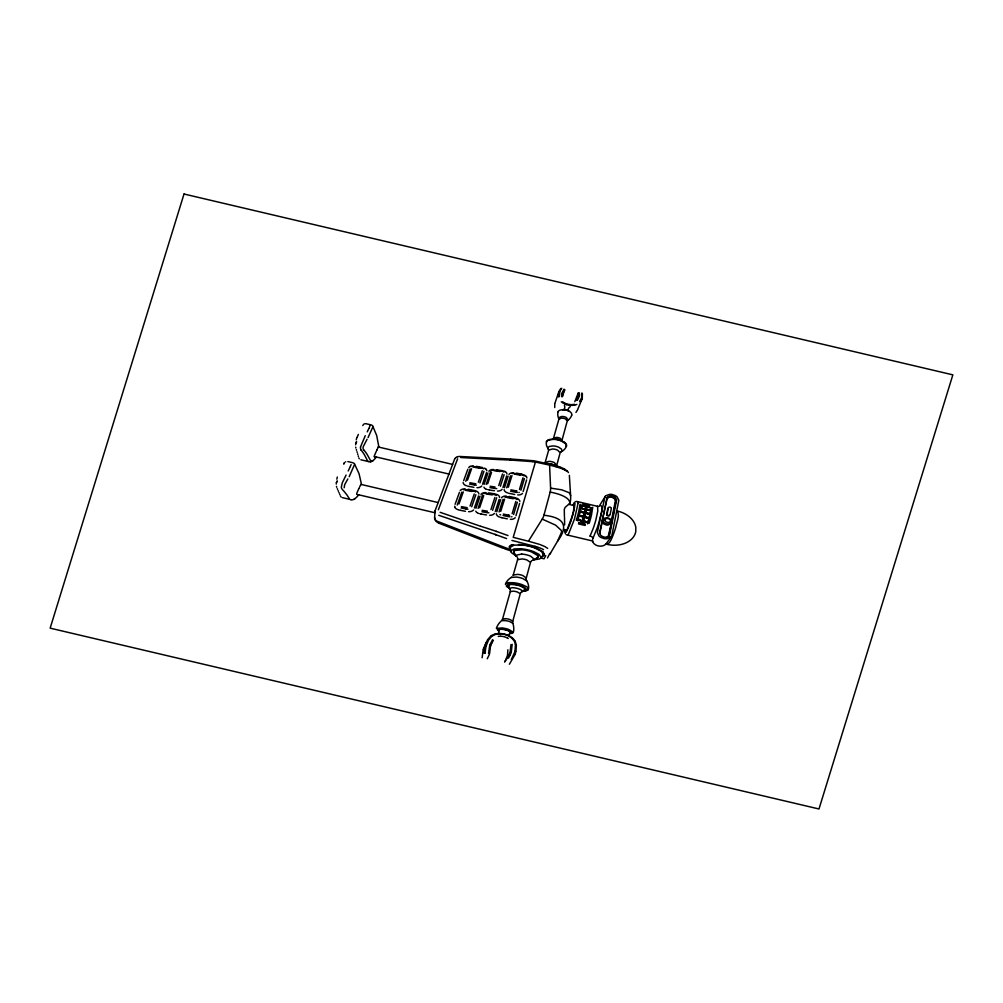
<?xml version="1.0" encoding="UTF-8"?>
<svg xmlns="http://www.w3.org/2000/svg" width="1003" height="1003" viewBox="0 0 1003 1003"><rect width="100%" height="100%" fill="white"/><g stroke="black" fill="none" stroke-linecap="round" stroke-linejoin="round"><path stroke-width="1.5" d="M336.293 484.073L336.344 482.756M578.079 503.268L574.531 518.839L568.613 533.909A5.78 4.263 8.5 0 1 567.673 535.075M355.651 444.78L355.739 443.451M592.748 507.267L591.457 515.116A193.679 143.015 8.5 0 1 589.551 522.099L589.187 523.253M485.276 651.423L485.264 653.404M485.289 651.361L485.891 646.86M435.039 510.953L434.612 517.849L435.315 519.704A6.306 4.664 8.5 0 0 436.744 521.071L510.351 549.619M434.625 517.561L434.612 517.949A7.573 5.592 8.5 0 0 437.308 522.312L438.975 523.227M565.353 529.785L565.266 532.117M585.852 506.628L585.852 505.637M586.279 506.803L586.416 505.725M565.253 531.088L565.128 532.305M591.431 508.408L591.156 510.69M550.133 553.744L557.467 541.369C568.024 526.951 565.93 517.774 543.939 515.203A25.301 18.681 8.5 0 1 542.222 519.103L528.443 541.231L513.21 537.345L535.426 462.044L549.594 465.129L550.597 488.122A23.721 17.515 8.5 0 1 550.171 492.097L543.939 515.203M565.153 531.515L565.291 530.286M580.06 504.283L578.856 510.991A218.416 161.295 8.5 0 1 578.004 514.376L577.69 515.542A221.412 163.502 8.5 0 1 576.299 520.218M569.854 503.995C570.895 496.974 556.866 493.3 550.171 492.097M586.254 507.205L585.965 509.386M591.406 508.709L590.328 515.166A188.037 138.865 8.5 0 1 588.51 521.861L588.034 523.14M360.503 446.962L365.28 435.678M435.051 510.803L454.572 459.198M498.378 629.734L498.867 630.385M580.474 507.418L580.787 505.023L580.724 505.688M579.483 395.495L579.295 392.762M578.48 395.809L578.305 393.226M372.815 426.977L368.101 437.546M564.626 524.958L564.513 517.335M561.943 393.489L561.881 396.837M562.633 394.029L562.533 396.561M585.526 509.286L585.777 506.803M591.106 511.041L590.943 511.931M354.448 464.74L349.169 476.726M580.449 507.556L579.609 511.605M586.304 509.712C583.483 517.573 597.663 510.527 586.304 509.712L590.591 510.665M585.464 509.674L584.862 512.671M465.781 481.29L470.169 468.915M554.772 403.946L554.747 407.506M457.23 505.061L461.831 492.072M578.392 396.361L578.029 397.614M579.395 396.047L577.314 400.41M336.832 479.183L337.309 477.027M507.531 655.097L507.882 649.806M356.266 439.891L356.729 437.797M515.053 650.684L515.417 644.653M608.909 535.903L611.567 522.663M611.868 521.171L615.917 500.961L614.776 498.679A6.118 4.513 8.5 0 0 613.034 497.526L612.632 497.35A5.303 3.924 8.5 0 0 609.297 496.911L606.991 497.814M611.817 522.036A3.423 2.533 8.5 0 1 611.491 522.776L608.407 535.552A3.385 2.495 8.5 0 1 607.279 537.019L606.389 537.157A5.692 4.2 8.5 0 1 604.157 537.056L602.063 536.266A6.106 4.513 8.5 0 1 600.458 534.963L599.631 532.844L606.978 497.877A3.561 2.62 8.5 0 1 607.241 497.225L609.912 495.833A5.554 4.1 8.5 0 1 612.081 495.896A5.216 3.862 8.5 0 1 613.36 496.247L613.773 496.422A5.968 4.413 8.5 0 1 615.503 497.576L616.644 499.858L609.636 534.9A3.912 2.884 8.5 0 1 609.247 535.79M611.504 520.206L615.441 500.61L614.275 498.491A5.404 3.987 8.5 0 0 612.933 497.638L612.169 497.35A4.325 3.197 8.5 0 0 610.94 497.099A4.576 3.373 8.5 0 0 608.997 497.25L607.103 498.654L602.189 521.096L602.753 522.864A5.278 3.899 8.5 0 0 603.856 523.942L606.213 524.945A5.354 3.949 8.5 0 0 607.956 525.058L610.764 523.804M516.006 651.11L516.369 645.117L515.203 641.256M610.1 514.639L611.328 508.571M590.717 513.072L590.491 514.15M607.818 508.458L606.677 515.078A1.805 1.329 8.5 0 0 608.971 515.906L609.699 515.216A1.567 1.153 8.5 0 1 608.282 515.366L607.705 515.166A1.981 1.467 8.5 0 1 607.066 514.589L608.169 507.919M580.073 509.537L579.684 511.317M599.781 533.521L602.239 521.798M599.882 505.662L599.932 505.437A7.911 5.842 8.5 0 1 600.509 504.033L605.687 495.758L609.648 494.341A8.124 6.005 8.5 0 1 612.194 494.492L615.215 495.532A8.726 6.444 8.5 0 1 617.171 496.924L618.838 500.246L611.88 535.426A5.679 4.2 8.5 0 1 611.303 536.743L606.288 543.576M507.443 655.548L505.048 661.428M574.142 509.562L575.007 503.456M484.762 646.759L484.148 653.342M574.18 509.411L573.591 511.869M585.288 512.771L586.053 509.725M562.044 392.975L564.037 389.177M515.881 651.662L515.366 653.542M514.94 651.235L514.727 652.075M590.416 514.489L589.526 518.062M562.733 393.552L564.626 389.966M584.486 512.997L583.633 516.382L579.308 515.366L580.173 511.981L584.624 512.959L579.772 511.818M584.749 513.135L583.871 516.608M585.175 513.235L584.31 516.708M579.345 512.709L579.646 511.48M554.897 403.331L558.872 391.697L558.408 396.95M484.875 646.271L486.154 642.497M486.004 646.371L488.461 640.227L491.821 636.203M579.383 512.533L579.07 513.812M579.295 512.922L578.518 515.818M571.81 414.929C572.362 411.105 564.99 409.211 561.128 409.914A4.351 3.21 8.5 0 0 557.944 411.844M533.634 559.875L539.815 558.884L543.037 555.349A3.047 2.244 8.5 0 0 543.4 554.659L541.432 551.337L534.549 547.801M573.44 512.483L572.801 514.827M506.703 487.809L510.477 475.798M499.08 511.931L503.055 499.318M496.673 497.751L492.636 510.276M511.843 577.101A4.977 3.673 8.5 0 1 511.354 577.427A18.869 13.929 8.5 0 0 505.625 583.746L508.007 582.63L513.486 582.705A28.899 21.339 8.5 0 1 517.849 583.42A29.024 21.427 8.5 0 1 522.074 584.624L526.964 586.88L528.506 588.911A19.17 14.155 8.5 0 0 526.713 580.85A5.617 4.15 8.5 0 1 526.211 579.558L526.149 579.132A6.344 4.689 8.5 0 1 526.274 578.016L530.487 562.42L527.001 560.025A14.381 10.619 8.5 0 0 524.017 559.198A14.732 10.87 8.5 0 0 522.174 558.922L517.598 559.687M504.935 620.531L501.462 620.757A28.585 21.113 8.5 0 0 496.961 626.787L496.347 628.317L502.202 627.941A26.83 19.809 8.5 0 1 504.634 628.354A26.379 19.483 8.5 0 1 508.609 629.408L513.411 632.229A29.137 21.514 8.5 0 0 512.846 623.327A6.093 4.501 8.5 0 1 512.759 621.308L520.256 593.776L517.523 592.058A12.788 9.441 8.5 0 0 513.335 591.156L510.301 591.62L502.578 619.014A6.081 4.488 8.5 0 1 502.39 619.541M514.702 652.201L511.304 659.585M589.413 518.463L588.322 522.224M543.4 554.659L543.45 553.969M583.733 517.122L582.655 520.808M584.172 517.222L583.094 520.921M490.429 646.584L489.602 653.555M578.543 515.768L577.64 518.864M499.143 633.445L498.441 633.482L498.917 632.028A4.689 3.46 8.5 0 0 498.93 630.661M553.443 438.537L558.847 419.329M545.068 462.759L548.654 450.159L552.314 449.018A9.403 6.946 8.5 0 1 554.534 449.206A9.04 6.682 8.5 0 1 557.655 450.209L560.15 452.717L556.753 465.279L554.27 462.571A9.466 6.983 8.5 0 0 551.098 461.568A9.829 7.259 8.5 0 0 548.867 461.367L545.093 462.671M478.092 508.371L482.318 495.846M486.179 484.449L490.605 471.535M572.663 515.291L571.422 519.416M490.442 646.534L490.693 645.744M516.169 556.001L511.242 552.54L510.239 548.089A3.047 2.244 8.5 0 1 510.276 547.337L510.552 546.409M526.274 578.016L522.751 575.496A15.697 11.585 8.5 0 0 517.849 574.38L513.248 575.032M577.929 517.912L577.252 520.118M356.817 493.137L358.723 488.9M515.943 515.73L519.579 503.493M523.14 491.545L526.613 479.885M513.624 514.451L517.31 502.202M520.896 490.241L524.393 478.581M512.132 513.712L515.83 501.462M519.441 489.502L522.964 477.829M512.759 621.308L510.389 619.729A14.857 10.97 8.5 0 0 505.675 618.638L502.603 618.964M581.652 397.527L581.74 393.063M582.292 398.191L582.379 393.427M500.735 511.38L504.572 499.155M508.32 487.245L511.981 475.61M511.279 652.226L512.182 644.315M582.919 521.447L582.191 523.691M577.703 520.833C582.354 517.724 583.922 525.422 578.806 522.626M582.492 521.347L581.765 523.579M587.432 523.115C585.539 518.538 579.17 524.23 585.401 524.18M496.811 511.793L500.673 499.619M504.446 487.746L508.132 476.162M510.126 652.063L510.978 644.578M495.281 511.517L499.168 499.356M502.954 487.483L506.653 475.898M571.334 519.692L570.945 520.896M500.397 486.229L504.133 474.645M515.329 653.655L515.066 654.432M483.935 471.285L479.935 482.907M490.943 509.587L494.893 497.425M498.754 485.54L502.516 473.955M489.715 645.33L488.549 653.505M483.158 649.605L482.142 657.767M479.622 507.731L483.697 495.62M487.671 483.797L491.558 472.263M546.497 441.834L548.302 440.154L553.117 439.377A16.161 11.936 8.5 0 1 556.038 439.565L558.959 440.167A15.333 11.321 8.5 0 1 561.655 441.157L565.604 443.79L566.331 446.435M570.795 521.359L569.528 524.933M571.773 415.041L571.597 415.543A17.089 12.613 8.5 0 1 567.585 420.57A2.144 1.592 8.5 0 0 568.099 419.944L566.319 417.511A6.682 4.927 8.5 0 0 563.761 416.634A7.146 5.278 8.5 0 0 561.479 416.508L558.734 417.762A2.081 1.53 8.5 0 0 558.821 418.702L558.232 417.261A17.264 12.751 8.5 0 1 557.981 412.12M475.961 508.27L480.061 496.197M484.06 484.424L487.972 472.927M474.419 507.994L478.531 495.933M482.556 484.173L486.48 472.676M511.104 652.74L510.326 654.721M509.938 652.614L508.358 656.1M549.707 553.681L547.5 557.956M471.711 506.753L475.873 494.68M470.056 506.064L474.243 494.003M478.331 482.217L482.318 470.72M482.33 495.77L482.443 495.482A10.155 7.497 8.5 0 1 482.744 494.83M510.314 547.237L513.962 545.168L521.986 544.98M548.014 447.639L549.293 446.473L552.691 445.959A11.509 8.5 8.5 0 1 555.449 446.21A10.757 7.936 8.5 0 1 558.709 447.225L561.467 449.056L561.968 450.911A3.059 2.257 8.5 0 1 560.752 451.964L561.467 451.638A14.594 10.77 8.5 0 0 566.219 446.598M559.862 391.396L559.361 396.661M490.831 645.33L491.62 643.412M458.973 503.957L463.286 491.934M467.498 480.199L471.598 468.74M562.507 396.009L564.752 389.766M558.872 419.254L561.241 418.151A6.294 4.639 8.5 0 1 563.235 418.251L563.636 418.326A6.118 4.513 8.5 0 1 565.504 418.991L567.272 420.921L561.981 440.355L560.201 438.286A6.482 4.789 8.5 0 0 557.894 437.534A6.77 5.002 8.5 0 0 556.251 437.408L553.455 438.474M483.308 649.154L483.835 647.813M489.865 644.891L492.548 639.663M455.099 504.308L459.449 492.335M463.687 480.65L467.824 469.228M515.003 654.608L509.374 664.237M569.466 525.096L566.068 532.355M438.374 509.75L457.606 458.785M581.439 398.128L579.621 401.35M513.097 575.471L517.573 559.749A5.842 4.313 8.5 0 0 517.686 558.596M574.794 401.676L578.292 392.812M378.294 446.987L452.604 464.402M378.495 446.46L376.94 449.983M369.881 426.125L370.257 425.234M577.665 409.563L581.991 399.031M360.528 485.051L359.726 486.844M351.15 464.59L350.298 466.533M560.05 390.894L561.73 388.337M369.593 426.814L368.853 428.494M577.904 397.928L576.424 400.41M559.097 391.107L560.878 388.424M483.86 647.775L487.558 639.751L490.956 635.864M581.853 399.344L580.236 402.002M577.527 409.901L575.96 412.421M350.06 467.059L348.191 470.984M368.791 428.62L367.9 430.525M510.251 654.884L508.421 658.156M572.989 505.236L573.29 504.647M491.658 643.337L493.401 640.353M359.35 487.646L358.986 488.373M377.04 449.795L376.739 450.385M367.574 431.19L367.236 431.879M487.257 658.758L489.426 654.357M343.966 463.762L344.393 462.897M362.773 425.56L363.274 424.77M336.431 482.456L337.121 481.064M355.814 443.188L356.541 441.721M336.594 482.38L337.158 481.227M355.977 443.1L356.566 441.884M343.753 463.938L344.23 462.972M356.993 437.458L358.372 434.437M590.065 535.978L593.036 528.907A214.905 158.7 8.5 0 0 595.845 520.055L597.763 511.191L597.6 506.339L577.728 501.663A2.783 2.056 8.5 0 0 575.032 501.889M376.376 451.112L374.52 455.362A6.557 4.839 8.5 0 0 374.37 456.541A2.971 2.194 8.5 0 0 374.52 457.155L374.595 457.268M509.662 588.385L512.082 587.695A9.942 7.347 8.5 0 1 512.646 587.695A15.76 11.647 8.5 0 1 520.544 589.576L522.35 590.817L522.036 591.757A8.475 6.256 8.5 0 0 524.895 589.112M574.067 503.155L573.352 504.522L574.468 502.603M592.898 538.486L597.274 527.716A249.822 184.477 8.5 0 0 599.293 521.146C599.669 517.561 604.721 505.349 600.032 505.412M346.085 475.071L342.286 482.807L341.346 487.007A8.325 6.143 8.5 0 0 341.371 487.42A6.306 4.651 8.5 0 0 341.76 488.699M545.745 555.587L544.065 558.784L540.805 558.057M557.492 541.307L561.592 532.079A7.811 5.767 8.5 0 0 561.091 530.198L555.599 525.146L542.222 519.103M508.308 656.2L507.844 656.99M454.773 458.772L455.5 457.869M549.995 553.982L550.534 553.067M367.06 439.276L363.287 446.586A7.134 5.266 8.5 0 0 363.625 450.008M347.84 478.945L344.693 484.599L344.179 487.759M588.009 523.215L587.582 523.867M504.609 662.105L507.731 657.166M602.527 520.319L603.217 519.266A3.786 2.796 8.5 0 1 603.505 518.915A4.614 3.41 8.5 0 1 607.831 517.949A4.614 3.41 8.5 0 1 611.379 520.469M562.558 409.751A4.576 3.385 8.5 0 1 564.062 409.55L564.601 408.334A10.306 7.61 8.5 0 0 564.764 406.854L564.426 405.325M358.71 494.818L358.485 495.118A25.777 19.032 8.5 0 1 355.927 497.852L355.187 498.466M609.247 535.778L607.204 537.019M611.303 536.743L607.141 538.724A8.275 6.106 8.5 0 1 603.906 538.548L600.86 537.407A8.902 6.57 8.5 0 1 598.929 535.928L597.362 532.443L604.809 497.363A5.115 3.774 8.5 0 1 605.185 496.435M540.73 558.169L540.88 557.969A2.495 1.843 8.5 0 0 541.093 557.292L538.95 554.32L533.496 551.562A35.193 25.99 8.5 0 0 520.82 548.754M501.964 620.218L502.064 620.092A5.817 4.3 8.5 0 0 502.227 619.841M566.018 530.211L566.758 530.06A12.224 9.027 8.5 0 0 567.309 529.17L571.71 517.598A176.302 130.189 8.5 0 0 573.315 511.706L574.293 506.176L573.566 505.387M488.85 471.209L488.9 471.159A5.667 4.188 8.5 0 1 489.238 470.796A5.216 3.849 8.5 0 1 491.871 469.605L493.501 469.479M606.05 543.864C609.134 546.083 612.394 537.006 613.472 534.085A171.037 126.303 8.5 0 0 615.817 527.177C616.594 522.212 620.092 515.366 617.259 510.953A2.658 1.956 8.5 0 1 616.745 510.79M566.645 530.198L563.485 529.346M605.825 544.115L605.85 544.09A7.309 5.404 8.5 0 1 598.741 546.021A7.309 5.404 8.5 0 1 592.823 541.883M376.012 457.218L375.26 457.606M455.838 457.606L456.992 456.954M524.945 588.498L520.507 586.103A22.492 16.612 8.5 0 0 514.088 584.674C512.721 584.511 507.067 583.859 508.697 586.554M372.364 461.054L374.056 459.662A24.147 17.828 8.5 0 0 376.163 457.268M492.197 635.94L495.244 634.548M532.656 560.226L533.859 559.461A1.555 1.153 8.5 0 0 533.985 559.01L530.637 556.189A20.21 14.92 8.5 0 0 521.698 554.082M491.37 635.589L494.692 634.122M498.591 629.445L501.989 629.27A20.085 14.832 8.5 0 1 507.48 630.461L510.54 631.865L510.188 632.931A6.331 4.676 8.5 0 0 510.577 632.266M570.206 406.679L568.939 407.832A9.353 6.908 8.5 0 0 568.325 408.898L568.011 410.465A4.263 3.147 8.5 0 1 568.939 411.092L568.964 411.117M363.776 424.181L363.801 424.169A4.288 3.159 8.5 0 1 364.202 423.968M568.739 504.246L565.316 507.242A12.074 8.914 8.5 0 0 565.078 507.631L565.002 507.744A12.613 9.315 8.5 0 0 564.288 509.537L564.413 516.532M511.354 577.427L516.269 577.051A20.273 14.97 8.5 0 1 522.563 578.455L526.713 580.85M345.32 462.007L345.371 461.969A4.413 3.26 8.5 0 1 345.734 461.806M514.589 550.497L522.162 549.82A28.385 20.963 8.5 0 1 531.552 551.901L537.921 555.675A2.583 1.906 8.5 0 1 538.197 557.217A3.548 2.62 8.5 0 1 536.292 558.345M576.863 404.435L575.17 404.999M541.783 556.878L544.065 555.474A3.335 2.457 8.5 0 0 544.403 554.521L542.247 551.286L535.991 547.989A36.697 27.106 8.5 0 0 531.803 546.572A43.229 31.933 8.5 0 0 523.604 544.842L518.476 544.428M457.418 456.804L458.785 456.49M495.733 634.41L499.381 633.883M511.919 544.917L513.498 544.629M495.219 633.971L498.441 633.482M574.468 404.322L571.572 404.66M574.669 405.112L571.547 405.438M498.228 636.378L500.409 636.19M459.249 456.453L510.527 459.023M523.491 591.018L525.196 590.905A5.491 4.05 8.5 0 0 527.804 590.09M564.062 409.537L564.802 409.563A6.77 5.002 8.5 0 1 567.134 410.077L568.011 410.465M499.933 633.883L503.819 634.285M499.732 633.445L503.87 633.883M497.463 491.056L498.717 490.994A5.579 4.125 8.5 0 0 500.221 490.63A5.053 3.736 8.5 0 0 501.701 489.715A5.667 4.175 8.5 0 0 502.077 489.276M485.753 492.586L484.625 492.636A6.545 4.839 8.5 0 0 484.211 492.686A5.842 4.313 8.5 0 0 483.521 492.824A5.404 3.987 8.5 0 0 480.976 494.404M489.627 515.254L490.668 515.216A6.419 4.739 8.5 0 0 491.131 515.153A5.328 3.937 8.5 0 0 493.576 514.2A5.842 4.313 8.5 0 0 494.366 513.386M571.046 404.66L568.024 404.284M502.19 459.75L460.665 457.518M506.239 496.046L505.311 496.059A5.341 3.949 8.5 0 0 501.5 497.776M503.28 459.775L510.753 460.038M513.536 472.764L512.508 472.777A6.043 4.463 8.5 0 0 512.069 472.827A5.065 3.736 8.5 0 0 508.947 474.419M500.836 636.19L503.794 636.579M571.02 405.425L568.262 405.124M510.088 460.013L532.706 461.656M510.953 459.035L534.035 460.791L553.882 465.129M496.748 488.624L494.868 488.411M488.887 512.784L486.956 512.558M521.685 554.032L516.244 555.211A2.207 1.63 8.5 0 0 516.808 556.577M476.237 485.251L474.62 485.051M467.962 509.211L465.981 508.947M512.508 583.997C508.997 582.655 503.732 585.714 509.048 587.695M520.82 548.729L514.012 548.954L510.878 550.772A2.708 1.993 8.5 0 0 510.803 551.55M493.915 470.67L499.983 471.548M486.116 493.965L492.323 494.893M509.938 516.833L508.045 516.532M517.31 492.511L515.68 492.247M475.911 483.81L474.707 483.634M347.828 461.568L352.479 462.659A3.473 2.558 8.5 0 1 354.51 463.825L354.523 464.05M473.98 467.222L479.91 468.288M514.313 474.068L515.203 474.206M550.597 488.122L561.755 489.828L568.714 492.523A5.955 4.401 8.5 0 1 570.193 494.278L570.619 495.658A48.758 36.008 8.5 0 1 570.569 499.732A50.589 37.362 8.5 0 1 569.867 503.932M506.991 497.538L513.235 498.767M465.731 490.342L471.799 491.445M532.794 461.668L534.762 461.944M517.009 491.044L515.931 490.843M467.197 507.694L461.405 506.615M509.624 515.341L508.383 515.116M487.358 511.154L482.142 510.314M496.41 469.755L502.842 470.783M500.296 470.984L494.592 470.156A11.923 8.801 8.5 0 0 494.065 470.106L493.852 470.094A6.67 4.927 8.5 0 0 493.25 470.068A4.125 3.047 8.5 0 0 492.711 470.106M495.018 487.007L490.154 486.254M500.397 471.009L501.237 471.147A12.387 9.152 8.5 0 1 501.788 471.26L502.102 471.335A6.545 4.827 8.5 0 1 502.628 471.485M489.965 487.646L494.792 488.398L494.128 488.298M489.677 490.016L494.429 490.755M488.724 492.874L495.294 493.977M486.881 512.546L481.941 511.743M481.54 514.125L486.518 514.94M489.251 489.94L487.947 489.677M481.415 514.1L480.813 514M474.432 485.013L469.617 484.11M515.229 474.206L520.419 475.246M474.607 483.609L469.893 482.731M473.88 487.32L469.166 486.442M465.944 508.935L461.129 508.019M476.3 466.332L482.706 467.561M465.492 511.304L460.678 510.377M468.163 489.276L474.983 490.63M516.407 473.128L520.983 474.043M350.824 499.619L342.399 497.638M510.891 489.828L515.667 490.793M510.577 491.207L515.504 492.21M510.063 493.539L514.752 494.492M509.173 496.435L515.655 497.827M480.725 513.975L479.835 513.774M460.59 510.364L458.459 509.85M468.84 486.367L467.411 486.041M503.356 514.088L508.283 515.103M503.042 515.492L507.969 516.507M502.114 517.786L507.317 518.852M521.046 474.055L522.739 474.469M509.474 493.426L508.295 493.137M481.315 467.95L474.62 466.708A11.835 8.739 8.5 0 0 474.106 466.646L473.83 466.621A6.457 4.777 8.5 0 0 473.291 466.583A3.987 2.946 8.5 0 0 472.764 466.596M501.939 517.749L500.585 517.41M550.371 465.304L556.051 466.759M583.169 503.794L589.626 505.311M585.652 505.437L582.944 504.797C588.134 505.136 584.937 507.869 581.376 505.324M586.73 505.763L589.413 506.314C584.235 504.371 587.507 508.308 590.968 507.581M374.382 456.541L448.93 474.055M568.638 504.308L574.268 505.625M580.574 508.195L585.301 509.323M360.829 459.775L369.292 461.731A4.3 3.172 8.5 0 0 369.731 461.781M579.859 511.605L584.611 512.734M585.514 512.934L590.253 514.05M585.576 513.16L590.128 514.238M578.856 515.555L583.608 516.67M584.523 516.896L589.275 518.012M578.781 515.805L583.533 516.921M584.448 517.134L589.212 518.263M577.615 519.78L582.379 520.896M583.295 521.109L588.046 522.237M577.54 520.03L582.292 521.146M583.207 521.372L587.971 522.488M578.643 523.039L585.238 524.594M578.48 523.905L585.075 525.459M360.804 484.361L438.073 502.553M592.56 540.968L567.435 535.05A3.047 2.257 8.5 0 1 566.206 534.599M356.617 494.303L434.926 512.746M504.459 634.021L508.371 635.363M504.384 634.41L508.07 635.689M529.07 541.382L539.539 544.378M481.678 468.025L481.979 468.113A6.357 4.702 8.5 0 1 482.493 468.263M567.259 404.886L566.344 404.61M567.447 404.146L564.689 403.081M554.007 465.166L559.724 466.909M504.221 636.679L506.991 637.745M556.163 466.784L558.307 467.423M535.163 546.397L511.919 540.429M534.988 546.347L536.216 546.71M510.84 550.873L504.484 548.766M536.279 546.735L537.683 547.174M480.725 526.274L487.897 528.543M558.207 467.385L559.9 467.937M480.299 526.149L440.129 512.32M487.997 528.581L496.698 531.49M486.969 531.665L438.762 515.291M503.895 471.071L503.982 471.097A6.281 4.639 8.5 0 1 504.609 471.347A5.303 3.912 8.5 0 1 505.173 471.623M566.256 404.585L564.2 403.745M486.794 489.364L485.577 488.837M487.721 531.916L495.457 534.549M538.21 547.35L541.545 548.628M496.372 494.278L496.635 494.379A4.488 3.322 8.5 0 1 499.532 496.899A5.015 3.699 8.5 0 1 499.469 497.425M478.707 513.461L477.842 513.097M496.322 531.364L508.019 535.564M560.439 468.125L563.022 469.116M495.006 534.386L496.172 534.8M495.62 534.599L506.578 538.586M475.798 490.881L476.149 491.019A5.366 3.962 8.5 0 1 477.641 491.821A4.125 3.047 8.5 0 1 478.87 494.028M540.128 544.591L544.441 546.397M560.238 467.097L564.213 468.852M500.66 514.878L500.296 514.727A3.398 2.507 8.5 0 1 499.908 514.539M439.289 523.353L503.33 548.328M563.084 469.153L564.438 469.78M509.11 587.858L507.756 587.119M542.422 549.042L543.551 549.657M508.559 635.927L511.63 637.946M544.917 546.635L547.676 548.39M564.89 470.006L567.046 471.397M498.102 630.624L497.175 629.182L501.889 628.969A22.216 16.399 8.5 0 1 504.71 629.42A20.762 15.333 8.5 0 1 508.132 630.373L512.207 632.58L510.652 633.382A11.284 8.325 8.5 0 1 509.687 633.407A4.601 3.398 8.5 0 0 509.211 634.36L508.872 635.601L512.194 637.745M507.355 637.933L508.245 638.485M564.288 402.867L562.783 401.89M564.676 469.116L567.134 470.921M563.21 403.193L561.291 401.789M507.405 586.893L507.054 586.655A6.256 4.614 8.5 0 1 506.227 585.928M563.999 441.972L564.526 442.361A5.692 4.213 8.5 0 1 566.607 446.185M512.608 638.096L514.94 640.817M512.006 638.272L514.138 640.817M514.564 553.581L513.611 552.139A2.169 1.605 8.5 0 1 513.611 551.537A2.708 2.006 8.5 0 1 514.602 550.522M567.46 471.247L568.475 472.576M548.403 449.294L546.648 445.921A15.02 11.096 8.5 0 1 546.409 442.173M512.834 623.327L509.888 621.647A17.427 12.863 8.5 0 0 504.935 620.531M354.623 464.201L359.036 473.654L361.544 484.537M372.853 426.363L376.702 435.578L378.783 446.573M514.376 641.205L515.392 644.465M349.257 498.579L347.326 495.557A54.338 40.12 8.5 0 0 345.985 493.727L345.07 492.586A50.551 37.337 8.5 0 0 342.324 489.489M337.271 488.649L337.572 489.326M338.099 490.555L338.387 491.219M338.901 492.423L339.19 493.087M339.704 494.278L339.979 494.93M358.861 457.932L358.873 457.982A4.488 3.322 8.5 0 0 359.287 458.785M336.707 487.295L336.481 486.38M357.607 453.795L357.82 454.509M358.221 455.863L358.435 456.566M356.328 449.57L356.554 450.297M356.968 451.701L357.193 452.416M355.889 448.053L355.739 447.162M569.353 475.359L570.619 495.658M526.939 589.614L523.014 586.479A26.228 19.37 8.5 0 0 512.508 584.034M517.485 557.731A5.241 3.874 8.5 0 1 517.636 558.232M617.397 511.029A23.721 17.515 8.5 0 1 635.802 527.252L635.764 531.565A23.332 17.227 8.5 0 1 632.83 537.821L632.404 538.31A23.746 17.54 8.5 0 1 607.128 544.353M548.465 449.331A2.896 2.131 8.5 0 1 547.964 447.626M511.931 516.721A2.67 1.968 8.5 0 1 511.517 516.821M504.848 497.012A2.62 1.931 8.5 0 1 505.299 496.899M505.662 496.849A4.087 3.022 8.5 0 1 506.151 496.836L506.189 496.836A6.357 4.689 8.5 0 1 506.841 496.874L507.129 496.899A12.099 8.939 8.5 0 1 507.907 497.012L514.251 498.303A12.099 8.939 8.5 0 1 515.053 498.516L515.266 498.579A6.519 4.814 8.5 0 1 515.855 498.792M516.67 499.206A2.482 1.83 8.5 0 1 517.046 499.519M528.343 589.375A2.808 2.069 8.5 0 1 528.042 589.802M505.474 584.436A2.796 2.069 8.5 0 1 505.525 583.922M565.341 533.646A3.874 2.859 8.5 0 1 565.216 533.232M516.645 556.515A13.114 9.691 8.5 0 1 514.075 552.239M513.937 551.926A2.395 1.768 8.5 0 1 514.765 550.409M484.123 493.514A2.62 1.943 8.5 0 1 484.562 493.388M484.913 493.338A4.087 3.022 8.5 0 1 485.389 493.313L485.427 493.3A6.57 4.852 8.5 0 1 486.016 493.326L486.292 493.338A11.723 8.663 8.5 0 1 486.931 493.401L493.639 494.454A12.086 8.927 8.5 0 1 494.253 494.592L494.529 494.655A6.72 4.965 8.5 0 1 495.056 494.818M495.896 495.181A2.169 1.605 8.5 0 1 496.297 495.469M475.272 491.771A2.182 1.617 8.5 0 1 475.648 492.047M474.469 491.407A6.67 4.927 8.5 0 0 473.943 491.244L473.679 491.169A12.45 9.19 8.5 0 0 473.077 491.019L466.596 489.803A12.375 9.14 8.5 0 0 465.931 489.715L465.655 489.69A6.557 4.839 8.5 0 0 465.016 489.64L465.016 489.64A4.025 2.971 8.5 0 0 464.502 489.652M463.712 489.803A2.57 1.906 8.5 0 1 464.151 489.69M563.912 442.047A14.167 10.456 8.5 0 0 550.91 439.301A5.83 4.3 8.5 0 0 546.347 441.696M471.999 466.734A2.558 1.893 8.5 0 1 472.426 466.633M483.27 468.614A2.119 1.555 8.5 0 1 483.647 468.877M491.959 470.269A2.62 1.943 8.5 0 1 492.385 470.156M503.443 471.836A2.081 1.542 8.5 0 1 503.832 472.1M365.18 423.717A2.507 1.856 8.5 0 1 366.271 423.78L370.847 424.858A3.147 2.319 8.5 0 1 372.677 425.836M509.787 589.012A8.626 6.369 8.5 0 1 508.697 585.037M509.888 589.162A4.388 3.235 8.5 0 1 510.113 589.563M510.226 589.814A5.328 3.937 8.5 0 1 510.276 591.657M519.228 492.398A2.319 1.718 8.5 0 1 518.852 492.498M512.22 473.579A2.608 1.931 8.5 0 1 512.671 473.466M513.009 473.429A4.05 2.984 8.5 0 1 513.561 473.416A6.607 4.877 8.5 0 1 514.163 473.454L514.389 473.479A11.886 8.776 8.5 0 1 515.103 473.566L521.573 474.87A11.522 8.5 8.5 0 1 522.174 475.033L522.438 475.121A6.419 4.739 8.5 0 1 522.964 475.297M523.754 475.698A2.407 1.78 8.5 0 1 524.118 475.986M592.748 541.695A7.272 5.366 8.5 0 1 592.572 539.539M354.874 498.654A4.777 3.536 8.5 0 1 351.113 499.87M358.259 494.93A1.367 1.016 8.5 0 1 358.071 495.169M512.947 632.918A2.833 2.094 8.5 0 1 511.843 633.319A5.002 3.699 8.5 0 1 511.317 633.42L511.279 633.42A9.152 6.758 8.5 0 1 509.649 633.457A4.388 3.247 8.5 0 1 509.913 633.156M520.432 593.325A5.128 3.786 8.5 0 1 521.209 592.309M521.46 592.109A4.338 3.197 8.5 0 1 521.936 591.808M370.659 461.756A2.971 2.194 8.5 0 1 370.232 461.794M372.276 461.079A4.338 3.21 8.5 0 1 370.746 461.769M341.196 497.049A3.51 2.595 8.5 0 1 340.519 496.121M530.637 562.044A5.642 4.162 8.5 0 1 530.938 561.542M531.352 561.053A4.915 3.623 8.5 0 1 531.74 560.702M599.142 506.277A2.432 1.793 8.5 0 1 597.437 506.227M498.905 630.574A6.482 4.777 8.5 0 1 498.817 629.332M603.217 519.266A3.41 2.52 8.5 0 0 602.941 519.943L603.63 522.074A5.441 4.012 8.5 0 0 605.436 523.416L605.799 523.579A4.739 3.498 8.5 0 0 606.978 523.93A5.09 3.761 8.5 0 0 608.971 524.017L611.491 522.776A3.912 2.896 8.5 0 0 611.742 520.72M505.211 471.586A4.062 2.996 8.5 0 1 506.966 474.068M483.947 487.22A3.736 2.758 8.5 0 0 484.9 488.398A4.062 2.996 8.5 0 0 485.302 488.674M361.143 450.334A8.826 6.519 8.5 0 1 360.566 446.974M361.293 450.297A54.701 40.396 8.5 0 1 364.515 454.948L367.311 460.339A2.282 1.68 8.5 0 0 368.339 461.593M499.632 517.109A4.94 3.648 8.5 0 1 496.297 513.762M515.241 517.698A5.504 4.062 8.5 0 1 510.339 519.303M519.855 501.538A5.379 3.974 8.5 0 0 519.767 501.011A5.053 3.736 8.5 0 0 516.708 498.215M504.158 489.627A4.664 3.448 8.5 0 0 504.396 490.617A4.802 3.548 8.5 0 0 507.267 492.749M522.488 493.426A5.366 3.962 8.5 0 1 517.698 494.918M526.863 478.03A4.727 3.498 8.5 0 0 526.6 477.039A4.1 3.034 8.5 0 0 526.337 476.601M523.754 474.858A5.203 3.836 8.5 0 1 526.399 476.575M608.445 507.493A1.63 1.204 8.5 0 1 611.253 507.994M511.643 545.005A6.281 4.639 8.5 0 0 510.916 545.256A3.611 2.67 8.5 0 0 509.123 547.299M481.791 486.016A5.842 4.313 8.5 0 1 476.914 487.671M466.332 485.703A4.676 3.46 8.5 0 1 463.11 482.506M468.727 467.536A5.203 3.836 8.5 0 1 469.116 467.135A4.927 3.648 8.5 0 1 469.554 466.796A4.576 3.385 8.5 0 1 470.056 466.508M470.018 466.47A5.968 4.401 8.5 0 1 473.391 465.994M484.449 468.138A4.902 3.623 8.5 0 1 485.577 468.752M485.602 468.74A3.924 2.896 8.5 0 1 486.806 470.858M477.177 512.734A4.062 2.996 8.5 0 1 475.798 511.217M537.784 555.512A2.42 1.78 8.5 0 1 537.959 556.853M537.47 557.417A13.026 9.616 8.5 0 1 533.257 560.025M473.604 509.925A5.98 4.426 8.5 0 1 468.602 511.68M457.794 509.574A4.777 3.536 8.5 0 1 454.61 506.816M454.76 506.791A5.253 3.887 8.5 0 1 454.71 506.264M460.252 490.492A5.742 4.238 8.5 0 1 465.179 488.9M372.765 461.004A1.567 1.153 8.5 0 1 370.232 459.988L367.073 454.309A55.892 41.273 8.5 0 0 363.851 449.958M590.052 536.154A3.322 2.445 8.5 0 1 593.099 538.473M354.999 498.591A2.558 1.893 8.5 0 1 354.247 498.992M525.133 588.435A1.655 1.216 8.5 0 1 524.318 590.09M542.573 551.65A4.313 3.185 8.5 0 1 543.676 554.032M577.941 501.701A5.429 4.012 8.5 0 1 577.979 503.155M554.183 439.026A8.438 6.231 8.5 0 1 561.066 440.493M510.527 546.284A3.661 2.696 8.5 0 1 512.182 544.942M527.277 589.889A4.676 3.448 8.5 0 1 523.428 590.642M547.525 463.599A25.2 18.606 8.5 0 1 556.703 465.944M547.362 463.562A14.192 10.481 8.5 0 1 554.509 465.141M521.986 544.993A39.13 28.886 8.5 0 1 534.536 547.814M604.834 519.968L605.448 521.284A3.699 2.733 8.5 0 0 606.552 522.049L607.078 522.25A2.733 2.019 8.5 0 0 607.893 522.413A3.009 2.219 8.5 0 0 609.661 522.112L610.451 521.472A1.768 1.304 8.5 0 0 610.614 520.958L610.125 519.83A3.686 2.721 8.5 0 0 609.134 519.015L608.382 518.689A2.783 2.056 8.5 0 0 607.555 518.513A3.084 2.282 8.5 0 0 605.975 518.701L604.834 519.968M590.943 507.944C591.018 515.279 580.549 503.193 590.943 507.944M585.602 506.691C585.464 514.063 575.308 501.914 585.602 506.691M585.225 509.449C584.824 517.912 574.594 505.073 585.225 509.449M589.877 514.263C589.225 523.491 578.957 510.176 589.877 514.263M588.849 518.338C587.507 528.318 578.004 514.313 588.849 518.338M583.445 517.072C582.079 527.039 572.6 513.034 583.445 517.072M184.013 194.018L50.15 628.154L818.987 808.982L952.85 374.846L184.013 194.018"/></g></svg>
